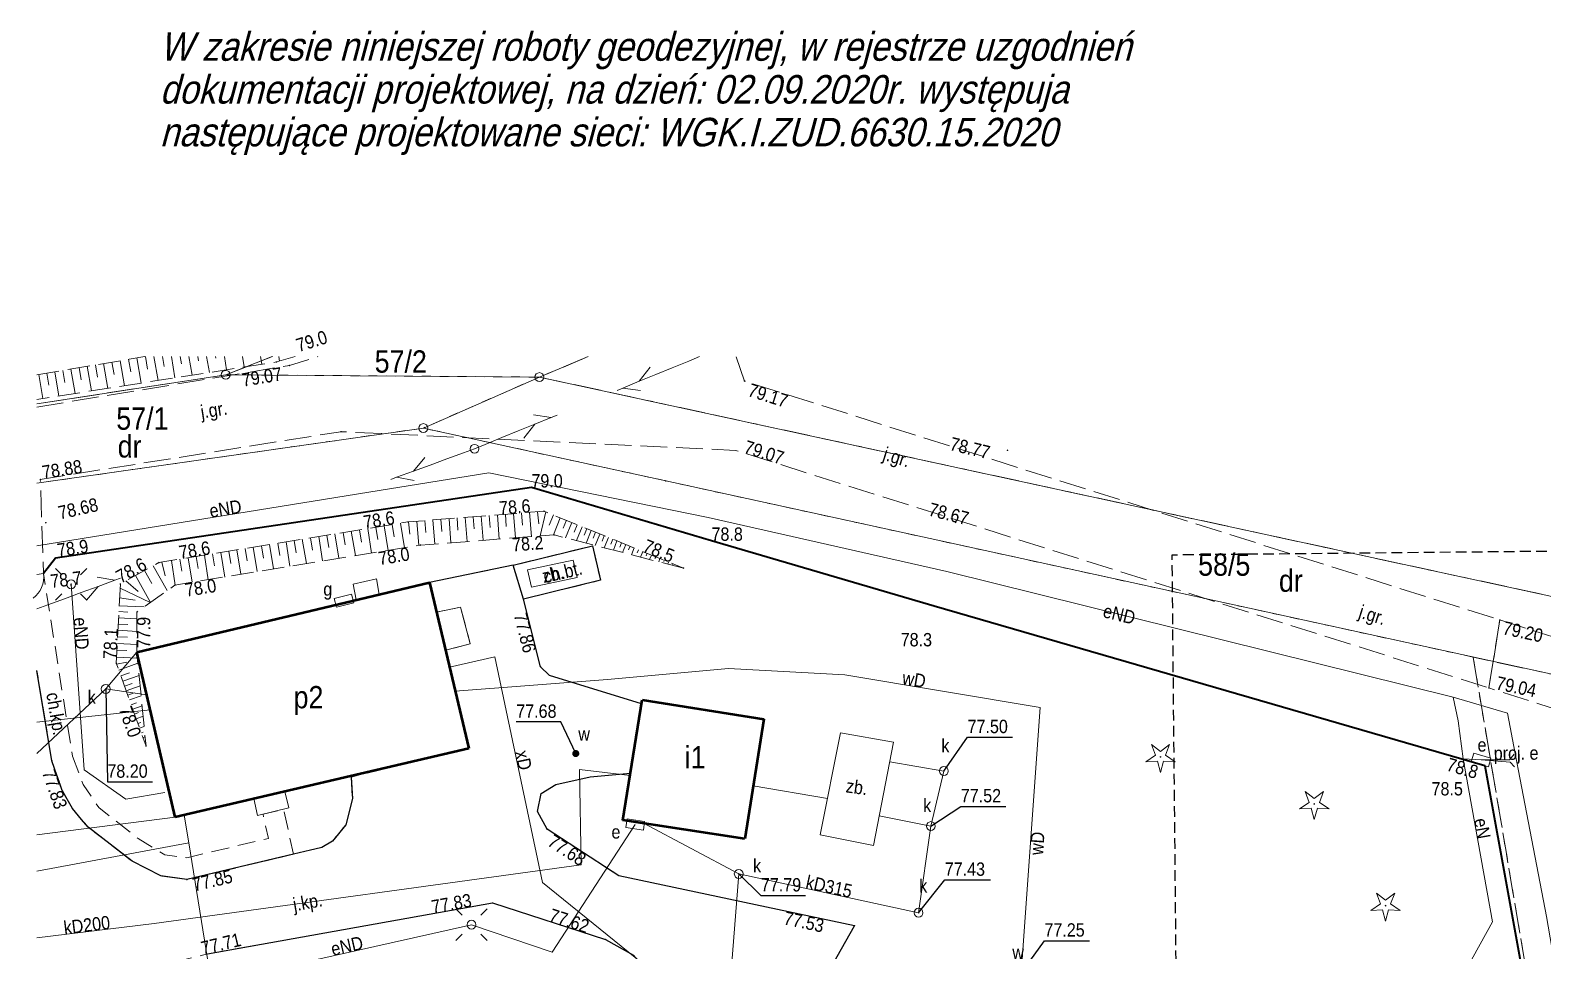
# Model space of a CAD drawing. Extents: x 6533599 to 6533816, y 5930979 to 5931116.
# Drawn here: x 6533598.8 to 6533683.6, y 5931061.1 to 5931112.7 of the extents above; entities that cross this region are included whole.
import ezdxf
from ezdxf.enums import TextEntityAlignment as Align

# ---------------------------------------------------------------- set-up
doc = ezdxf.new("R2010")
doc.units = 0
for name, pattern in [('1.5_0.5', [2, 1.5, -0.5]), ('2', [0.9, 0.6, -0.3]), ('218-500', [1, 0.5, -0.5]), ('219-500', [0]), ('ktok04-500', [0]), ('mz1.0_0.5', [1.5, 1, -0.5]), ('mz1.25_0.5', [1.75, 1.25, -0.5]), ('mz2.0_0.5', [2.5, 2, -0.5])]:
    doc.linetypes.add(name, pattern=pattern)
doc.layers.get('0').update_dxf_attribs({"color": 2, "lineweight": 5})
doc.styles.get("Standard").update_dxf_attribs({"font": 'txt', "width": 0.75})
doc.linetypes.add('902-500', pattern='A,3.75,0,[1,ksztalty.shx,S=0.5,R=0,X=0,Y=0],3.75', length=7.5)

# ---------------------------------------------------------------- blocks, each defined once
blk = doc.blocks.new('202')
at = {"color": 0, "linetype": 'Continuous', "lineweight": 0}
blk.add_circle((0, 0), 0.25, dxfattribs=at)
blk = doc.blocks.new('203')
at = {"linetype": 'Continuous', "lineweight": 0}
h = blk.add_hatch(color=0, dxfattribs=at)
edge = h.paths.add_edge_path()
edge.add_arc((0, 0), 0.045, 0, 360)
blk = doc.blocks.new('PW02')
at = {"linetype": 'Continuous', "lineweight": 13}
h = blk.add_hatch(color=0, dxfattribs=at)
edge = h.paths.add_edge_path()
edge.add_arc((0, 0), 0.045, 0, 360)
blk = doc.blocks.new('PW01')
at = {"linetype": 'Continuous', "lineweight": 13}
h = blk.add_hatch(color=0, dxfattribs=at)
edge = h.paths.add_edge_path()
edge.add_arc((0, 0), 0.045, 0, 360)
blk = doc.blocks.new('SM01')
at = {"color": 0, "linetype": 'Continuous', "lineweight": 13}
for p, q in [((-0.53, 0.531), (-0.883, 0.884)), ((0.531, 0.531), (0.884, 0.884)), ((-0.53, -0.53), (-0.883, -0.883)), ((0.531, -0.53), (0.884, -0.883))]:
    blk.add_line(p, q, dxfattribs=at)
blk.add_circle((0, 0), 0.25, dxfattribs=at)
blk = doc.blocks.new('US22')
at = {"color": 0, "linetype": 'Continuous', "lineweight": 13}
blk.add_circle((0, 0), 0.25, dxfattribs=at)
blk = doc.blocks.new('US20')
at = {"color": 0, "linetype": 'Continuous', "lineweight": 13}
for p, q in [((-0.5, -0.25), (-0.5, 0.25)), ((-0.5, 0.25), (0.5, 0.25)), ((0.5, -0.25), (0.5, 0.25)), ((-0.5, -0.25), (0.5, -0.25))]:
    blk.add_line(p, q, dxfattribs=at)
blk = doc.blocks.new('SM04')
at = {"color": 0, "linetype": 'Continuous', "lineweight": 13}
blk.add_circle((0, 0), 0.25, dxfattribs=at)
blk = doc.blocks.new('US25')
at = {"linetype": 'Continuous', "lineweight": 0}
h = blk.add_hatch(color=0, dxfattribs=at)
edge = h.paths.add_edge_path()
edge.add_arc((0, 0), 0.2, 0, 360)
blk = doc.blocks.new('US18')
at = {"color": 0, "linetype": 'Continuous', "lineweight": 13}
for p, q in [((-0.5, -0.25), (-0.5, 0.25)), ((-0.5, 0.25), (0.5, 0.25)), ((0.5, -0.25), (0.5, 0.25)), ((-0.5, -0.25), (0.5, -0.25))]:
    blk.add_line(p, q, dxfattribs=at)
blk = doc.blocks.new('PT01')
at = {"color": 0, "linetype": 'Continuous', "lineweight": 13}
for p, q in [((0.65, 0), (0, 0)), ((0.65, 0), (1.65, 0)), ((1.65, 0), (2.65, 0)), ((2.65, 0), (3.65, 0)), ((3.65, 0), (2.784, -0.5)), ((3.65, 0), (4.65, 0)), ((4.65, 0), (3.784, 0.5)), ((4.65, 0), (5, 0))]:
    blk.add_line(p, q, dxfattribs=at)
blk = doc.blocks.new('OK04')
at = {"color": 0, "linetype": 'Continuous', "lineweight": 0}
blk.add_arc((1.5, 0.001), 1.5, 120, 180, dxfattribs=at)
blk = doc.blocks.new('OP011')
at = {"linetype": 'Continuous', "lineweight": 13}
h = blk.add_hatch(color=0, dxfattribs=at)
edge = h.paths.add_edge_path()
edge.add_arc((0, 0), 0.05, 0, 360)
at = {"color": 0, "linetype": 'Continuous', "lineweight": 13}
for p, q in [((-0.828, -0.268), (-0.283, 0.093)), ((-0.283, 0.093), (-0.512, 0.706)), ((-0.512, 0.706), (0, 0.299)), ((0, 0.299), (0.512, 0.706)), ((0.512, 0.706), (0.283, 0.093)), ((0.283, 0.093), (0.828, -0.268)), ((-0.175, -0.24), (-0.828, -0.268)), ((0, -0.87), (-0.175, -0.24)), ((0.175, -0.24), (0, -0.87)), ((0.828, -0.268), (0.175, -0.24))]:
    blk.add_line(p, q, dxfattribs=at)

msp = doc.modelspace()

# ---------------------------------------------------------------- linework, layer by layer
at = {"layer": '000 Inne (niezydentyfikowane)', "color": 7, "linetype": 'CONTINUOUS', "lineweight": 13}
for p, q in [((6533604.8, 5931094.32), (6533605.04, 5931092.9)), ((6533605.272, 5931094.389), (6533605.39, 5931093.69)), ((6533605.754, 5931094.389), (6533605.98, 5931093.05)), ((6533606.237, 5931094.389), (6533606.33, 5931093.84)), ((6533606.73, 5931094.389), (6533606.93, 5931093.2)), ((6533607.223, 5931094.389), (6533607.29, 5931093.99)), ((6533607.717, 5931094.389), (6533607.89, 5931093.35)), ((6533608.211, 5931094.389), (6533608.25, 5931094.15)), ((6533608.708, 5931094.389), (6533608.86, 5931093.5)), ((6533609.207, 5931094.389), (6533609.22, 5931094.31)), ((6533609.704, 5931094.389), (6533609.83, 5931093.65)), ((6533610.712, 5931094.389), (6533610.81, 5931093.81)), ((6533611.728, 5931094.389), (6533611.8, 5931093.96)), ((6533612.748, 5931094.389), (6533612.79, 5931094.14)), ((6533599.74, 5931093.47), (6533599.86, 5931092.79)), ((6533600.19, 5931093.54), (6533600.42, 5931092.18)), ((6533600.65, 5931093.62), (6533600.76, 5931092.94)), ((6533601.1, 5931093.69), (6533601.33, 5931092.32)), ((6533601.56, 5931093.77), (6533601.67, 5931093.08)), ((6533602.01, 5931093.85), (6533602.25, 5931092.47)), ((6533602.47, 5931093.93), (6533602.59, 5931093.23)), ((6533602.93, 5931094), (6533603.17, 5931092.61)), ((6533603.4, 5931094.08), (6533603.52, 5931093.38)), ((6533603.86, 5931094.16), (6533604.1, 5931092.76)), ((6533604.33, 5931094.24), (6533604.45, 5931093.53)), ((6533599.29, 5931093.39), (6533599.52, 5931092.04)), ((6533619.11, 5931084.98), (6533619.23, 5931084.29)), ((6533619.57, 5931085.05), (6533619.8, 5931083.67)), ((6533620.03, 5931085.12), (6533620.1, 5931084.43)), ((6533620.5, 5931085.16), (6533620.6, 5931083.8)), ((6533620.95, 5931085.19), (6533621, 5931084.52)), ((6533621.4, 5931085.23), (6533621.51, 5931083.88)), ((6533621.85, 5931085.27), (6533621.9, 5931084.59)), ((6533622.3, 5931085.3), (6533622.41, 5931083.95)), ((6533622.75, 5931085.34), (6533622.8, 5931084.66)), ((6533623.2, 5931085.37), (6533623.31, 5931084.02)), ((6533623.65, 5931085.41), (6533623.71, 5931084.73)), ((6533624.1, 5931085.44), (6533624.21, 5931084.09)), ((6533624.56, 5931085.48), (6533624.61, 5931084.8)), ((6533625.01, 5931085.51), (6533625.12, 5931084.16)), ((6533625.46, 5931085.55), (6533625.51, 5931084.87)), ((6533625.91, 5931085.59), (6533626.02, 5931084.22)), ((6533626.37, 5931085.62), (6533626.42, 5931084.94)), ((6533626.82, 5931085.66), (6533626.93, 5931084.29)), ((6533627.27, 5931085.69), (6533627.33, 5931085.01)), ((6533627.72, 5931085.68), (6533627.41, 5931084.33)), ((6533628.15, 5931085.51), (6533627.91, 5931084.93)), ((6533628.54, 5931085.35), (6533628.15, 5931084.39)), ((6533628.88, 5931085.21), (6533628.7, 5931084.76)), ((6533629.19, 5931085.08), (6533628.84, 5931084.22)), ((6533614.07, 5931084.15), (6533614.3, 5931082.78)), ((6533614.53, 5931084.23), (6533614.64, 5931083.54)), ((6533614.99, 5931084.3), (6533615.21, 5931082.93)), ((6533615.45, 5931084.38), (6533615.56, 5931083.69)), ((6533615.9, 5931084.45), (6533616.13, 5931083.08)), ((6533616.36, 5931084.53), (6533616.47, 5931083.84)), ((6533616.82, 5931084.6), (6533617.05, 5931083.23)), ((6533617.28, 5931084.68), (6533617.39, 5931083.99)), ((6533617.74, 5931084.75), (6533617.96, 5931083.37)), ((6533618.2, 5931084.83), (6533618.31, 5931084.14)), ((6533618.66, 5931084.9), (6533618.88, 5931083.52)), ((6533629.49, 5931084.96), (6533629.32, 5931084.55)), ((6533629.76, 5931084.85), (6533629.45, 5931084.07)), ((6533630.03, 5931084.74), (6533629.88, 5931084.37)), ((6533630.28, 5931084.64), (6533629.99, 5931083.93)), ((6533630.52, 5931084.54), (6533630.38, 5931084.2)), ((6533630.76, 5931084.44), (6533630.5, 5931083.8)), ((6533631, 5931084.34), (6533630.88, 5931084.04)), ((6533631.24, 5931084.25), (6533631.01, 5931083.67)), ((6533631.48, 5931084.15), (6533631.37, 5931083.88)), ((6533609.04, 5931083.33), (6533609.15, 5931082.65)), ((6533609.5, 5931083.41), (6533609.72, 5931082.03)), ((6533609.95, 5931083.48), (6533610.06, 5931082.79)), ((6533610.41, 5931083.55), (6533610.63, 5931082.18)), ((6533610.87, 5931083.63), (6533610.98, 5931082.94)), ((6533611.32, 5931083.7), (6533611.55, 5931082.33)), ((6533611.78, 5931083.78), (6533611.89, 5931083.09)), ((6533612.24, 5931083.85), (6533612.46, 5931082.48)), ((6533612.7, 5931083.93), (6533612.81, 5931083.24)), ((6533613.16, 5931084), (6533613.38, 5931082.63)), ((6533613.61, 5931084.08), (6533613.73, 5931083.39)), ((6533631.72, 5931084.05), (6533631.52, 5931083.54)), ((6533631.97, 5931083.95), (6533631.87, 5931083.71)), ((6533632.21, 5931083.85), (6533632.02, 5931083.41)), ((6533632.45, 5931083.76), (6533632.36, 5931083.55)), ((6533632.69, 5931083.66), (6533632.53, 5931083.28)), ((6533632.93, 5931083.56), (6533632.86, 5931083.39)), ((6533633.17, 5931083.46), (6533633.04, 5931083.15)), ((6533633.41, 5931083.36), (6533633.35, 5931083.22)), ((6533605.71, 5931082.66), (6533606.49, 5931081.27)), ((6533606.2, 5931082.87), (6533606.38, 5931082.09)), ((6533606.73, 5931082.95), (6533606.95, 5931081.58)), ((6533607.2, 5931083.03), (6533607.32, 5931082.35)), ((6533607.67, 5931083.11), (6533607.89, 5931081.74)), ((6533608.12, 5931083.18), (6533608.24, 5931082.5)), ((6533608.58, 5931083.26), (6533608.8, 5931081.88)), ((6533633.65, 5931083.26), (6533633.55, 5931083.02)), ((6533633.89, 5931083.17), (6533633.85, 5931083.06)), ((6533634.13, 5931083.07), (6533634.06, 5931082.89)), ((6533634.37, 5931082.97), (6533634.34, 5931082.9)), ((6533634.61, 5931082.87), (6533634.57, 5931082.76)), ((6533634.85, 5931082.77), (6533634.84, 5931082.73)), ((6533635.09, 5931082.68), (6533635.07, 5931082.63)), ((6533635.33, 5931082.58), (6533635.33, 5931082.57)), ((6533604.18, 5931081.81), (6533604.86, 5931081.21)), ((6533604.71, 5931082.11), (6533605.55, 5931080.6)), ((6533605.22, 5931082.39), (6533605.63, 5931081.67)), ((6533603.83, 5931080.86), (6533604.69, 5931080.73)), ((6533603.86, 5931081.4), (6533605.54, 5931080.6)), ((6533603.79, 5931080.09), (6533604.29, 5931080.06)), ((6533603.81, 5931080.42), (6533605.2, 5931080.35)), ((6533603.74, 5931079.04), (6533604.8, 5931078.98)), ((6533603.75, 5931079.39), (6533604.28, 5931079.37)), ((6533603.77, 5931079.74), (6533604.8, 5931079.69)), ((6533603.7, 5931078.31), (6533604.79, 5931078.25)), ((6533603.72, 5931078.68), (6533604.26, 5931078.65)), ((6533603.66, 5931077.54), (6533604.82, 5931077.48)), ((6533603.68, 5931077.93), (6533604.23, 5931077.9)), ((6533603.65, 5931077.15), (6533604.24, 5931077.26)), ((6533603.78, 5931076.8), (6533604.85, 5931077.19)), ((6533603.89, 5931076.48), (6533604.39, 5931076.66)), ((6533604, 5931076.18), (6533604.92, 5931076.51)), ((6533604.1, 5931075.91), (6533604.53, 5931076.06)), ((6533604.19, 5931075.65), (6533604.98, 5931075.93)), ((6533604.28, 5931075.4), (6533604.64, 5931075.53)), ((6533604.38, 5931075.14), (6533605.03, 5931075.37)), ((6533604.47, 5931074.87), (6533604.77, 5931074.98)), ((6533604.57, 5931074.61), (6533605.09, 5931074.8)), ((6533604.66, 5931074.34), (6533604.89, 5931074.43)), ((6533604.76, 5931074.08), (6533605.15, 5931074.22)), ((6533604.85, 5931073.82), (6533605.01, 5931073.87)), ((6533604.95, 5931073.55), (6533605.2, 5931073.64)), ((6533605.05, 5931073.29), (6533605.14, 5931073.32)), ((6533605.14, 5931073.02), (6533605.26, 5931073.06))]:
    msp.add_line(p, q, dxfattribs=at)
at = {"layer": '217-Granica konturu klasyfikcyjnego', "color": 3, "linetype": '1.5_0.5', "lineweight": 18, "flags": 128}
for points in [[(6533609.78, 5931093.37), (6533612.392, 5931094.389)], [(6533630.095, 5931094.387), (6533627.37, 5931093.24)], [(6533599.19, 5931091.742), (6533609.78, 5931093.37)], [(6533627.37, 5931093.24), (6533755.5, 5931065.48)], [(6533754.85, 5931061.15), (6533679.73, 5931077.54)], [(6533679.73, 5931077.54), (6533685.36, 5931044.31)]]:
    msp.add_lwpolyline(points, dxfattribs=at)
at = {"layer": '218-Granica użytku', "color": 3, "linetype": '218-500', "lineweight": 18, "flags": 128}
for points in [[(6533609.78, 5931093.37), (6533612.392, 5931094.389)], [(6533630.095, 5931094.387), (6533627.37, 5931093.24)], [(6533599.19, 5931091.742), (6533609.78, 5931093.37)], [(6533609.78, 5931093.37), (6533627.37, 5931093.24)], [(6533627.37, 5931093.24), (6533620.86, 5931090.38)], [(6533627.37, 5931093.24), (6533755.5, 5931065.48)], [(6533620.86, 5931090.38), (6533599.189, 5931087.29)], [(6533634.46, 5931087.42), (6533620.86, 5931090.38)], [(6533679.73, 5931077.54), (6533634.46, 5931087.42)], [(6533685.36, 5931044.31), (6533679.73, 5931077.54)], [(6533754.85, 5931061.15), (6533679.73, 5931077.54)]]:
    msp.add_lwpolyline(points, dxfattribs=at)
at = {"layer": '219-Linia granicy', "color": 7, "linetype": '219-500', "lineweight": 18, "flags": 128}
for points in [[(6533609.78, 5931093.37), (6533612.391, 5931094.389)], [(6533630.095, 5931094.387), (6533627.37, 5931093.24)], [(6533599.19, 5931091.742), (6533609.78, 5931093.37)], [(6533627.37, 5931093.24), (6533609.78, 5931093.37)], [(6533627.37, 5931093.24), (6533620.86, 5931090.38)], [(6533755.5, 5931065.48), (6533627.37, 5931093.24)], [(6533620.86, 5931090.38), (6533599.189, 5931087.29)], [(6533620.86, 5931090.38), (6533634.46, 5931087.42)], [(6533754.85, 5931061.15), (6533634.46, 5931087.42)]]:
    msp.add_lwpolyline(points, dxfattribs=at)
at = {"layer": '312-Budynek (powierzchnia)', "color": 7, "linetype": 'CONTINUOUS', "lineweight": 50, "flags": 128}
for points in [[(6533604.79, 5931077.82), (6533621.2, 5931081.73)], [(6533621.2, 5931081.73), (6533623.41, 5931072.42)], [(6533606.94, 5931068.56), (6533604.79, 5931077.82)], [(6533632.05, 5931068.4), (6533633.14, 5931075.15)], [(6533633.14, 5931075.15), (6533639.96, 5931074.06)], [(6533639.96, 5931074.06), (6533638.89, 5931067.34)], [(6533623.41, 5931072.42), (6533606.94, 5931068.56)], [(6533638.89, 5931067.34), (6533632.05, 5931068.4)]]:
    msp.add_lwpolyline(points, dxfattribs=at)
at = {"layer": '352-schody (powierzchnia)', "color": 7, "linetype": 'CONTINUOUS', "lineweight": 18, "flags": 128}
for points in [[(6533618.38, 5931081.05), (6533617.09, 5931080.75), (6533616.92, 5931081.63), (6533618.24, 5931081.92)], [(6533618.38, 5931081.05), (6533617.09, 5931080.75), (6533616.92, 5931081.63), (6533618.24, 5931081.92)], [(6533623.49, 5931078.29), (6533622.11, 5931077.92), (6533621.6, 5931080.06), (6533622.94, 5931080.34)], [(6533623.49, 5931078.29), (6533622.11, 5931077.92), (6533621.6, 5931080.06), (6533622.94, 5931080.34)], [(6533613.32, 5931069.09), (6533611.56, 5931068.65), (6533611.36, 5931069.6), (6533613.1, 5931070)], [(6533613.32, 5931069.09), (6533611.56, 5931068.65), (6533611.36, 5931069.6), (6533613.1, 5931070)]]:
    msp.add_lwpolyline(points, close=True, dxfattribs=at)
at = {"layer": 'chodnik (powierzchnia)', "color": 7, "linetype": 'mz1.0_0.5', "lineweight": 18, "flags": 128}
msp.add_lwpolyline([(6533625.9, 5931082.69), (6533629.09, 5931083.47), (6533630.35, 5931083.78), (6533630.8, 5931081.85), (6533629.54, 5931081.54), (6533626.47, 5931080.79)], close=True, dxfattribs=at)
for points in [[(6533599.189, 5931082.175), (6533599.56, 5931082.22), (6533601.18, 5931071.98)], [(6533601.18, 5931071.98), (6533601.78, 5931070.39), (6533602.66, 5931069.11), (6533604.86, 5931067.36), (6533606.36, 5931066.44), (6533607.59, 5931066.29), (6533612.17, 5931067.37), (6533611.87, 5931068.73), (6533613.03, 5931069), (6533613.58, 5931066.48), (6533607.6, 5931065.06), (6533606.13, 5931065.27), (6533604.53, 5931066.09), (6533602.06, 5931068.01), (6533601.69, 5931068.43), (6533601.18, 5931069.04), (6533600.61, 5931070.06), (6533600.03, 5931071.72), (6533599.188, 5931076.784)]]:
    msp.add_lwpolyline(points, dxfattribs=at)
at = {"layer": 'furtka (linia)', "color": 7, "linetype": 'ktok04-500', "lineweight": 18, "flags": 128}
msp.add_lwpolyline([(6533599.56, 5931082.22), (6533599.189, 5931082.175)], dxfattribs=at)
at = {"layer": 'jezdnia (powierzchnia)', "color": 7, "linetype": '1.5_0.5', "lineweight": 18, "flags": 128}
for points in [[(6533599.19, 5931091.557), (6533613.35, 5931093.89), (6533614.949, 5931094.389)], [(6533638.394, 5931094.386), (6533638.87, 5931093.02), (6533681.23, 5931079.62)], [(6533681.23, 5931079.62), (6533680.62, 5931075.81), (6533638.37, 5931089.13), (6533616.24, 5931090.18), (6533599.38, 5931087.5), (6533599.56, 5931082.22), (6533599.189, 5931082.175)], [(6533600.03, 5931071.72), (6533600.61, 5931070.06), (6533601.18, 5931069.04), (6533601.69, 5931068.43), (6533602.06, 5931068.01), (6533604.53, 5931066.09), (6533606.13, 5931065.27), (6533607.6, 5931065.06), (6533613.58, 5931066.48), (6533615.17, 5931066.86), (6533615.77, 5931067.21), (6533616.51, 5931068.14), (6533616.88, 5931069.6), (6533616.81, 5931070.81), (6533623.41, 5931072.42), (6533622.11, 5931077.92), (6533623.49, 5931078.29), (6533622.94, 5931080.34), (6533621.6, 5931080.06), (6533621.2, 5931081.73), (6533625.9, 5931082.69), (6533626.47, 5931080.79), (6533627.43, 5931077), (6533627.94, 5931076.51), (6533633.1, 5931074.92), (6533632.47, 5931071.02), (6533630.22, 5931070.82), (6533628.29, 5931070.39), (6533627.47, 5931069.89), (6533627.26, 5931068.87), (6533627.8, 5931067.88), (6533631.82, 5931065.28), (6533645.04, 5931062.47), (6533642.77, 5931058.46), (6533642.02, 5931058.05), (6533640.95, 5931057.06), (6533638.57, 5931053.57), (6533635.31, 5931054.29), (6533635.17, 5931056.6), (6533634.52, 5931058.58), (6533632.64, 5931060.83), (6533631.08, 5931061.7), (6533624.74, 5931063.75), (6533608.75, 5931060.89), (6533605.41, 5931060.09), (6533603.78, 5931059.5), (6533602.73, 5931058.8), (6533601.79, 5931057.54), (6533601.38, 5931056.2), (6533605.58, 5931036.27), (6533606.31, 5931034.64), (6533607.79, 5931033.18), (6533609.45, 5931032.36), (6533611.73, 5931031.91), (6533614.48, 5931031.75), (6533616, 5931031.69), (6533616.27, 5931030.67), (6533617.1, 5931028.89), (6533618.39, 5931027.46), (6533619.61, 5931026.72), (6533621.76, 5931026.28), (6533630.24, 5931027.61), (6533631.68, 5931028.2), (6533632.67, 5931029.28), (6533633.38, 5931031.26), (6533634.54, 5931036.29), (6533635.59, 5931040.43), (6533639.09, 5931040.72), (6533637.36, 5931033), (6533637.37, 5931031.55), (6533637.97, 5931030.49), (6533639.54, 5931029.56), (6533641, 5931029.29), (6533643.24, 5931029.56), (6533643.83, 5931026.07), (6533628.76, 5931023.83), (6533599.184, 5931019.61)], [(6533599.188, 5931076.784), (6533600.03, 5931071.72)]]:
    msp.add_lwpolyline(points, dxfattribs=at)
msp.add_lwpolyline([(6533681.23, 5931079.62), (6533694.41, 5931075.43), (6533719.52, 5931071.45), (6533743.91, 5931067.04), (6533784.87, 5931059.03), (6533812.17, 5931055.31), (6533812.03, 5931052.01), (6533784.02, 5931056.05), (6533742.73, 5931064.02), (6533718.69, 5931068.24), (6533692.8, 5931071.91), (6533680.62, 5931075.81)], close=True, dxfattribs=at)
at = {"layer": 'krawężnik (linia)', "color": 7, "linetype": 'CONTINUOUS', "lineweight": 25, "flags": 128}
for points in [[(6533625.9, 5931082.69), (6533630.35, 5931083.78), (6533630.8, 5931081.85), (6533626.47, 5931080.79)], [(6533642.77, 5931058.46), (6533645.04, 5931062.47), (6533631.82, 5931065.28), (6533627.8, 5931067.88), (6533627.26, 5931068.87), (6533627.47, 5931069.89), (6533628.29, 5931070.39), (6533630.22, 5931070.82), (6533632.47, 5931071.02), (6533633.1, 5931074.92), (6533627.94, 5931076.51), (6533627.43, 5931077), (6533626.47, 5931080.79), (6533625.9, 5931082.69), (6533621.2, 5931081.73), (6533621.6, 5931080.06)], [(6533616.81, 5931070.81), (6533616.88, 5931069.6), (6533616.51, 5931068.14), (6533615.77, 5931067.21), (6533615.17, 5931066.86), (6533613.58, 5931066.48), (6533607.6, 5931065.06), (6533606.13, 5931065.27), (6533604.53, 5931066.09), (6533602.06, 5931068.01), (6533601.69, 5931068.43), (6533601.18, 5931069.04), (6533600.61, 5931070.06), (6533600.03, 5931071.72), (6533599.188, 5931076.784)], [(6533608.75, 5931060.89), (6533624.74, 5931063.75), (6533631.08, 5931061.7), (6533632.64, 5931060.83)]]:
    msp.add_lwpolyline(points, dxfattribs=at)
at = {"layer": 'ogrodzenie trwałe (linia)', "color": 7, "linetype": '902-500', "lineweight": 35, "flags": 128}
for points in [[(6533680.39, 5931071.44), (6533649.5, 5931080.4), (6533637.02, 5931084.06), (6533626.92, 5931087.05), (6533600.24, 5931083.09), (6533599.56, 5931082.22)], [(6533680.39, 5931071.44), (6533683.31, 5931055.42), (6533688.21, 5931027.22), (6533691.17, 5931009.72), (6533671.51, 5931006.16)]]:
    msp.add_lwpolyline(points, dxfattribs=at)
at = {"layer": 'przewód elektroenergetyczny (linia)', "color": 1, "linetype": 'CONTINUOUS', "lineweight": 18, "flags": 128}
for points in [[(6533599.189, 5931083.772), (6533617.81, 5931086.78), (6533624.53, 5931087.87), (6533636.84, 5931085.37), (6533650.22, 5931082.33), (6533678.62, 5931075.3), (6533681.65, 5931074.39), (6533682.08, 5931072.14), (6533682.27, 5931071.16), (6533683.84, 5931062.99), (6533687.14, 5931043.86), (6533689.69, 5931044.07)], [(6533601.11, 5931081.62), (6533601.84, 5931071.22), (6533604.18, 5931069.57), (6533606.37, 5931069.94)], [(6533678.62, 5931075.3), (6533678.89, 5931073.96), (6533679.17, 5931071.84), (6533680.18, 5931071.77)], [(6533679.17, 5931071.84), (6533680.81, 5931062.69), (6533676.69, 5931055.21)], [(6533607.44, 5931068.68), (6533607.7, 5931067.12), (6533608.85, 5931060.03), (6533610.55, 5931059.6), (6533623.56, 5931062.53), (6533628.08, 5931060.99), (6533632.74, 5931068.15)], [(6533607.7, 5931067.12), (6533599.187, 5931065.541)]]:
    msp.add_lwpolyline(points, dxfattribs=at)
at = {"layer": 'przewód elektroenergetyczny - projektowany lub w budowie (linia) - ob. projektowany', "color": 3, "linetype": 'mz2.0_0.5', "lineweight": 18, "flags": 128}
for points in [[(6533680.18, 5931071.77), (6533681.78, 5931071.78), (6533682.08, 5931072.14)], [(6533680.18, 5931071.77), (6533681.8, 5931071.65), (6533682.27, 5931071.16)]]:
    msp.add_lwpolyline(points, dxfattribs=at)
at = {"layer": 'przewód kanalizacyjny (linia)', "color": 34, "linetype": 'CONTINUOUS', "lineweight": 18, "flags": 128}
for points in [[(6533605.34, 5931075.43), (6533603.05, 5931075.75), (6533604.79, 5931077.81)], [(6533599.188, 5931072.136), (6533603.05, 5931075.75)], [(6533647.02, 5931071.67), (6533650.05, 5931071.15), (6533649.32, 5931068.06)], [(6533599.187, 5931061.793), (6533605.76, 5931062.6), (6533629.72, 5931065.88), (6533629.61, 5931071.24), (6533632.46, 5931070.9)], [(6533643.53, 5931069.6), (6533639.36, 5931070.31)], [(6533599.188, 5931067.566), (6533606.94, 5931068.56)], [(6533633.2, 5931068.22), (6533638.55, 5931065.38), (6533648.63, 5931063.2), (6533649.32, 5931068.06), (6533646.43, 5931068.63)], [(6533638.55, 5931065.38), (6533636.92, 5931044.77)]]:
    msp.add_lwpolyline(points, dxfattribs=at)
at = {"layer": 'przewód niezidentyfikowany (linia)', "color": 7, "linetype": 'CONTINUOUS', "lineweight": 18, "flags": 128}
msp.add_lwpolyline([(6533622.33, 5931076.98), (6533624.87, 5931077.56), (6533627.55, 5931064.9), (6533644.02, 5931051.56)], dxfattribs=at)
at = {"layer": 'przewód wodociągowy (linia)', "color": 5, "linetype": 'CONTINUOUS', "lineweight": 18, "flags": 128}
for points in [[(6533665.76, 5931035.31), (6533665.53, 5931038.95), (6533663.13, 5931052.02), (6533660.35, 5931056.56), (6533654.38, 5931059.82), (6533655.45, 5931074.72), (6533644.49, 5931076.55), (6533637.97, 5931076.9), (6533631.19, 5931076.29), (6533622.65, 5931075.63)], [(6533605.54, 5931074.59), (6533599.188, 5931073.893)]]:
    msp.add_lwpolyline(points, dxfattribs=at)
at = {"layer": 'punkt o określonej wysokości (sieć kanalizacyjna)-Atr2', "color": 7, "flags": 128}
for points in [[(6533603.05, 5931075.75), (6533603.14, 5931070.54), (6533605.666, 5931070.54)], [(6533650.05, 5931071.15), (6533651.38, 5931073.04), (6533653.906, 5931073.04)], [(6533649.32, 5931068.06), (6533651, 5931069.16), (6533653.532, 5931069.16)], [(6533638.55, 5931065.38), (6533639.79, 5931064.16), (6533642.29, 5931064.16)], [(6533648.63, 5931063.2), (6533650.1, 5931065.04), (6533652.664, 5931065.04)]]:
    msp.add_lwpolyline(points, dxfattribs=at)
at = {"layer": 'punkt o określonej wysokości (sieć wodociągowa)-Atr2', "color": 7, "flags": 128}
for points in [[(6533629.41, 5931072.13), (6533628.57, 5931073.9), (6533626.07, 5931073.9)], [(6533654.38, 5931059.82), (6533655.69, 5931061.63), (6533658.222, 5931061.63)]]:
    msp.add_lwpolyline(points, dxfattribs=at)
at = {"layer": 'skarpa nieumocniona (powierzchnia)', "color": 7, "linetype": 'mz1.25_0.5', "lineweight": 18, "flags": 128}
for points in [[(6533613.68, 5931094.389), (6533612.63, 5931094.09), (6533599.19, 5931091.99)], [(6533599.19, 5931093.374), (6533605.235, 5931094.389)]]:
    msp.add_lwpolyline(points, dxfattribs=at)
msp.add_lwpolyline([(6533635.45, 5931082.53), (6533628.19, 5931084.39), (6533620.7, 5931083.82), (6533606.93, 5931081.58), (6533604.8, 5931080.07), (6533604.79, 5931077.82), (6533605.31, 5931072.55), (6533603.64, 5931077.19), (6533603.87, 5931081.64), (6533606.03, 5931082.84), (6533620, 5931085.12), (6533627.63, 5931085.72)], close=True, dxfattribs=at)
at = {"layer": 'Zakres', "color": 5, "linetype": '2', "lineweight": 25, "flags": 128}
msp.add_lwpolyline([(6533792.904, 5930986.56), (6533663.8, 5930985.3), (6533662.854, 5931083.279), (6533791.969, 5931084.549)], close=True, dxfattribs=at)
at = {"layer": 'zbiornik - przewód gazowy (powierzchnia)', "color": 40, "linetype": 'CONTINUOUS', "lineweight": 18, "flags": 128}
msp.add_lwpolyline([(6533626.71, 5931082.44), (6533629.27, 5931082.98), (6533629.48, 5931082), (6533626.92, 5931081.46)], close=True, dxfattribs=at)
at = {"layer": 'zbiornik - przewód kanalizacyjny (powierzchnia)', "color": 34, "linetype": 'CONTINUOUS', "lineweight": 18, "flags": 128}
msp.add_lwpolyline([(6533643.12, 5931067.58), (6533644.26, 5931073.3), (6533647.22, 5931072.76), (6533646.11, 5931066.97)], close=True, dxfattribs=at)

# ---------------------------------------------------------------- block references
at = {"layer": '202-Punkt graniczny stabilizowany trwale', "color": 7, "linetype": 'CONTINUOUS', "lineweight": 18}
for p in [(6533609.78, 5931093.37), (6533627.37, 5931093.24), (6533620.86, 5931090.38)]:
    msp.add_blockref('202', p, dxfattribs=at)
at = {"layer": '203-Punkt załamania granicy działki nie stabilizowany', "color": 7, "linetype": 'CONTINUOUS', "lineweight": 18}
msp.add_blockref('203', (6533634.46, 5931087.42), dxfattribs=at)
at = {"layer": 'drzewo iglaste (punkt)', "color": 94, "linetype": 'CONTINUOUS', "lineweight": 13}
for p in [(6533662.2, 5931071.94), (6533670.825, 5931069.3), (6533674.82, 5931063.6)]:
    msp.add_blockref('OP011', p, dxfattribs=at)
at = {"layer": 'furtka (linia) - symbol', "color": 7, "linetype": 'CONTINUOUS', "lineweight": 18, "rotation": 186.916}
msp.add_blockref('OK04', (6533599.56, 5931082.22), dxfattribs=at)
at = {"layer": 'latarnia (punkt)', "color": 7, "linetype": 'CONTINUOUS', "lineweight": 18}
for p in [(6533601.11, 5931081.62), (6533623.56, 5931062.53)]:
    msp.add_blockref('SM01', p, dxfattribs=at)
at = {"layer": 'przewód telekomunikacyjny (linia) - symbol', "color": 30, "linetype": 'CONTINUOUS', "lineweight": 18}
for p, rotation in [((6533636.349, 5931094.387), 202.267), ((6533623.73, 5931089.22), 22.267), ((6533623.73, 5931089.22), 200.082), ((6533599.189, 5931080.248), 20.082)]:
    msp.add_blockref('PT01', p, dxfattribs=dict(at, rotation=rotation))
at = {"layer": 'punkt o określonej wysokości (sieć kanalizacyjna)', "color": 34, "linetype": 'CONTINUOUS', "lineweight": 13}
for p in [(6533603.05, 5931075.75), (6533650.05, 5931071.15), (6533649.32, 5931068.06), (6533638.55, 5931065.38), (6533648.63, 5931063.2)]:
    msp.add_blockref('PW01', p, dxfattribs=at)
at = {"layer": 'punkt o określonej wysokości (sieć wodociągowa)', "color": 5, "linetype": 'CONTINUOUS', "lineweight": 13}
msp.add_blockref('PW01', (6533629.41, 5931072.13), dxfattribs=at)
at = {"layer": 'punkt wysokościowy naturalny', "color": 7, "linetype": 'CONTINUOUS', "lineweight": 13}
for p in [(6533612.63, 5931094.09), (6533626.92, 5931087.05), (6533620, 5931085.12), (6533627.63, 5931085.72), (6533628.19, 5931084.39), (6533620.7, 5931083.82), (6533637.02, 5931084.06), (6533600.24, 5931083.09), (6533606.03, 5931082.84), (6533635.45, 5931082.53), (6533599.56, 5931082.22), (6533603.87, 5931081.64), (6533606.93, 5931081.58), (6533604.8, 5931080.07), (6533649.5, 5931080.4), (6533603.64, 5931077.19), (6533605.31, 5931072.55), (6533680.39, 5931071.44), (6533680.39, 5931071.44)]:
    msp.add_blockref('PW01', p, dxfattribs=at)
at = {"layer": 'punkt wysokościowy sztuczny', "color": 7, "linetype": 'CONTINUOUS', "lineweight": 13}
for p in [(6533613.35, 5931093.89), (6533638.87, 5931093.02), (6533616.24, 5931090.18), (6533653.62, 5931089.14), (6533599.38, 5931087.5), (6533599.69, 5931085.07), (6533650.71, 5931085.09), (6533681.23, 5931079.62), (6533627.43, 5931077), (6533680.62, 5931075.81), (6533600.03, 5931071.72), (6533627.8, 5931067.88), (6533607.6, 5931065.06), (6533624.74, 5931063.75), (6533645.04, 5931062.47), (6533631.08, 5931061.7)]:
    msp.add_blockref('PW02', p, dxfattribs=at)
at = {"layer": 'szafa elektroenergetyczna (punkt)', "color": 7, "linetype": 'CONTINUOUS', "lineweight": 18}
for p, rotation in [((6533680.18, 5931071.77), -16.26), ((6533632.74, 5931068.15), 351.518)]:
    msp.add_blockref('US18', p, dxfattribs=dict(at, rotation=rotation))
at = {"layer": 'szafa gazowa (punkt)', "color": 7, "linetype": 'CONTINUOUS', "lineweight": 18, "rotation": 14.035}
msp.add_blockref('US20', (6533616.41, 5931080.71), dxfattribs=at)
at = {"layer": 'słup (punkt)', "color": 7, "linetype": 'CONTINUOUS', "lineweight": 18}
msp.add_blockref('SM04', (6533623.73, 5931089.22), dxfattribs=at)
at = {"layer": 'właz okrągły - siec kanalizacyjna (punkt)', "color": 7, "linetype": 'CONTINUOUS', "lineweight": 18}
for p in [(6533603.05, 5931075.75), (6533650.05, 5931071.15), (6533649.32, 5931068.06), (6533638.55, 5931065.38), (6533648.63, 5931063.2)]:
    msp.add_blockref('US22', p, dxfattribs=at)
at = {"layer": 'zasuwa - siec wodociągowa (punkt)', "color": 7, "linetype": 'CONTINUOUS', "lineweight": 13}
msp.add_blockref('US25', (6533629.41, 5931072.13), dxfattribs=at)

# ---------------------------------------------------------------- texts
at = {"layer": '210-Oznaczenie użytku', "color": 3, "linetype": 'CONTINUOUS', "lineweight": 18, "width": 0.9}
for p in [(6533603.72, 5931088.73), (6533668.84, 5931081.2)]:
    msp.add_text('dr', height=1.25, dxfattribs=at).set_placement(p)
at = {"layer": '211-Nr działki', "color": 7, "linetype": 'CONTINUOUS', "lineweight": 18, "width": 0.9}
for s, p in [('57/2', (6533618.13, 5931093.49)), ('57/1', (6533603.64, 5931090.29)), ('58/5', (6533664.31, 5931082.1))]:
    msp.add_text(s, height=1.25, dxfattribs=at).set_placement(p)
at = {"layer": '312-Numer ewidencyjny budynku-Atr124', "color": 7, "width": 0.9}
for s, p in [('p2', (6533614.42, 5931075.29)), ('i1', (6533636.1, 5931071.92))]:
    msp.add_text(s, height=1.25, dxfattribs=at).set_placement(p, align=Align.MIDDLE_CENTER)
at = {"layer": 'chodnik (powierzchnia)-Atr17', "color": 7, "width": 0.9}
for s, rotation, p in [('ch.bt.', 13.756, (6533627.69, 5931081.67)), ('ch.kp.', 279.599, (6533599.71, 5931075.49)), ('ch.kp.', 279.599, (6533599.71, 5931075.49))]:
    msp.add_text(s, height=0.75, rotation=rotation, dxfattribs=at).set_placement(p)
at = {"layer": 'jezdnia (powierzchnia)-Atr17', "color": 7, "width": 0.9}
for s, rotation, p in [('j.gr.', 9.032, (6533608.43, 5931090.91)), ('j.gr.', 9.032, (6533608.43, 5931090.91)), ('j.gr.', 9.032, (6533608.43, 5931090.91)), ('j.gr.', 342.502, (6533646.58, 5931088.62)), ('j.gr.', 342.502, (6533646.58, 5931088.62)), ('j.gr.', 342.502, (6533646.58, 5931088.62)), ('j.gr.', 342.502, (6533673.26, 5931079.77)), ('j.gr.', 342.502, (6533673.26, 5931079.77)), ('j.gr.', 342.502, (6533673.26, 5931079.77)), ('j.kp.', 10.141, (6533613.62, 5931063.28)), ('j.kp.', 10.141, (6533613.62, 5931063.28)), ('j.kp.', 10.141, (6533613.62, 5931063.28))]:
    msp.add_text(s, height=0.75, rotation=rotation, dxfattribs=at).set_placement(p)
at = {"layer": 'przewód elektroenergetyczny (linia)-Atr1', "color": 1, "width": 0.9}
for s, rotation, p in [('eND', 9.177, (6533608.93, 5931085.35)), ('eND', -85.985, (6533601.24, 5931079.74)), ('eN', -79.838, (6533679.78, 5931068.43)), ('eND', 12.692, (6533615.78, 5931060.78))]:
    msp.add_text(s, height=0.75, rotation=rotation, dxfattribs=at).set_placement(p)
msp.add_text('eND', height=0.75, rotation=-13.903, dxfattribs=at).set_placement((6533659.012, 5931080.154), align=Align.MIDDLE_LEFT)
at = {"layer": 'przewód elektroenergetyczny - projektowany lub w budowie (linia) - ob. projektowany-Atr1', "color": 3, "width": 0.9}
msp.add_text('proj. e', height=0.75, rotation=0.358, dxfattribs=at).set_placement((6533680.89, 5931071.77))
at = {"layer": 'przewód kanalizacyjny (linia)-Atr1', "color": 34, "width": 0.9}
for s, rotation, p in [('kD315', -12.203, (6533642.26, 5931064.58)), ('kD200', 7.003, (6533600.74, 5931061.98))]:
    msp.add_text(s, height=0.75, rotation=rotation, dxfattribs=at).set_placement(p)
at = {"layer": 'przewód niezidentyfikowany (linia)-Atr1', "color": 7, "width": 0.9}
msp.add_text('xD', height=0.75, rotation=-78.047, dxfattribs=at).set_placement((6533626, 5931072.22))
at = {"layer": 'przewód wodociągowy (linia)-Atr1', "color": 5, "width": 0.9}
msp.add_text('wD', height=0.75, rotation=-9.479, dxfattribs=at).set_placement((6533647.68, 5931076.02))
msp.add_text('wD', height=0.75, rotation=85.893, dxfattribs=at).set_placement((6533654.86, 5931066.47), align=Align.TOP_LEFT)
at = {"layer": 'punkt o określonej wysokości (sieć kanalizacyjna)-Atr2', "color": 34, "width": 0.9}
for s, p in [('77.50', (6533651.38, 5931073.048)), ('78.20', (6533603.14, 5931070.548)), ('77.52', (6533651, 5931069.168)), ('77.43', (6533650.1, 5931065.048)), ('77.79', (6533639.79, 5931064.168))]:
    msp.add_text(s, height=0.75, dxfattribs=at).set_placement(p, align=Align.BOTTOM_LEFT)
at = {"layer": 'punkt o określonej wysokości (sieć wodociągowa)-Atr2', "color": 5, "width": 0.9}
for s, p in [('77.68', (6533626.07, 5931073.908)), ('77.25', (6533655.69, 5931061.638))]:
    msp.add_text(s, height=0.75, dxfattribs=at).set_placement(p, align=Align.BOTTOM_LEFT)
at = {"layer": 'punkt wysokościowy naturalny-Atr2', "color": 7, "width": 0.9}
for s, rotation, p in [('79.0', 17.32, (6533613.87, 5931094.64)), ('78.6', 4.495, (6533625.14, 5931085.52)), ('78.6', 9.269, (6533617.56, 5931084.72)), ('78.5', 337.808, (6533633.11, 5931083.48)), ('78.6', 9.269, (6533607.22, 5931083.03)), ('78.6', 29.054, (6533603.89, 5931081.65)), ('78.1', 87.041, (6533603.65, 5931077.4)), ('78.8', 343.825, (6533678.19, 5931071.19))]:
    msp.add_text(s, height=0.75, rotation=rotation, dxfattribs=at).set_placement(p)
for s, p in [('79.0', (6533626.92, 5931087.05)), ('78.8', (6533637.02, 5931084.06)), ('78.3', (6533647.63, 5931078.14)), ('78.5', (6533677.4, 5931069.78))]:
    msp.add_text(s, height=0.75, dxfattribs=at).set_placement(p)
for s, rotation, p in [('78.9', 8.443, (6533600.27, 5931083.89)), ('78.2', 4.351, (6533625.81, 5931084.21)), ('78.0', 9.238, (6533618.28, 5931083.43)), ('78.7', 6.842, (6533599.9, 5931082.16)), ('78.0', 9.238, (6533607.44, 5931081.66)), ('77.9', 89.745, (6533604.79, 5931078.04)), ('78.0', 289.793, (6533604.47, 5931074.87))]:
    msp.add_text(s, height=0.75, rotation=rotation, dxfattribs=at).set_placement(p, align=Align.TOP_LEFT)
at = {"layer": 'punkt wysokościowy sztuczny-Atr2', "color": 7, "width": 0.9}
for s, rotation, p in [('79.07', 9.356, (6533610.63, 5931093.44)), ('79.17', 342.445, (6533639.23, 5931092.91)), ('78.77', 346.388, (6533650.51, 5931089.89)), ('77.86', 284.213, (6533626.65, 5931080.09)), ('79.20', 347.934, (6533681.5, 5931079.56)), ('77.83', 289.259, (6533600.17, 5931071.32)), ('77.68', 327.106, (6533628.17, 5931067.64)), ('77.85', 13.358, (6533607.85, 5931065.12)), ('77.53', 348, (6533641.18, 5931063.29))]:
    msp.add_text(s, height=0.75, rotation=rotation, dxfattribs=at).set_placement(p, align=Align.TOP_LEFT)
for s, rotation, p in [('79.07', 342.502, (6533638.78, 5931089)), ('78.88', 9.032, (6533599.54, 5931087.52)), ('78.68', 12.768, (6533600.48, 5931085.25)), ('78.67', 345.602, (6533649.14, 5931085.49)), ('79.04', 348.106, (6533680.97, 5931075.74)), ('77.83', 10.141, (6533621.39, 5931063.15)), ('77.62', 342.081, (6533627.85, 5931062.74)), ('77.71', 13.47, (6533608.5, 5931060.83))]:
    msp.add_text(s, height=0.75, rotation=rotation, dxfattribs=at).set_placement(p)
at = {"layer": 'Ramki i opis wydruku', "color": 7, "linetype": 'CONTINUOUS', "lineweight": 13, "oblique": 15, "width": 0.9}
for s, p in [('W zakresie niniejszej roboty geodezyjnej, w rejestrze uzgodnień ', (6533606.08, 5931110.98)), ('dokumentacji projektowej, na dzień: 02.09.2020r. występuja', (6533606.08, 5931108.58)), ('następujące projektowane sieci: WGK.I.ZUD.6630.15.2020', (6533606.08, 5931106.18))]:
    msp.add_text(s, height=1.6, dxfattribs=at).set_placement(p)
at = {"layer": 'szafa elektroenergetyczna (punkt)-Atr17', "color": 7, "width": 0.9}
for p in [(6533679.98, 5931072.24), (6533631.41, 5931067.36)]:
    msp.add_text('e', height=0.75, dxfattribs=at).set_placement(p)
at = {"layer": 'szafa gazowa (punkt)-Atr17', "color": 7, "width": 0.9}
msp.add_text('g', height=0.75, dxfattribs=at).set_placement((6533615.25, 5931080.98))
at = {"layer": 'właz okrągły - siec kanalizacyjna (punkt)-Atr17', "color": 7, "width": 0.9}
for p in [(6533602.04, 5931074.92), (6533649.91, 5931072.2), (6533648.89, 5931068.85), (6533639.35, 5931065.47), (6533648.67, 5931064.33)]:
    msp.add_text('k', height=0.75, dxfattribs=at).set_placement(p)
at = {"layer": 'zasuwa - siec wodociągowa (punkt)-Atr17', "color": 7, "width": 0.9}
for p in [(6533629.55, 5931072.85), (6533653.89, 5931060.61)]:
    msp.add_text('w', height=0.75, dxfattribs=at).set_placement(p)
at = {"layer": 'zbiornik - przewód gazowy (powierzchnia)-Atr17', "color": 40, "width": 0.9}
msp.add_text('zb.', height=0.75, rotation=12.664, dxfattribs=at).set_placement((6533627.62, 5931081.69))
at = {"layer": 'zbiornik - przewód kanalizacyjny (powierzchnia)-Atr17', "color": 34, "width": 0.9}
msp.add_text('zb.', height=0.75, rotation=351.869, dxfattribs=at).set_placement((6533644.52, 5931069.96))

doc.saveas('drawing.dxf')
